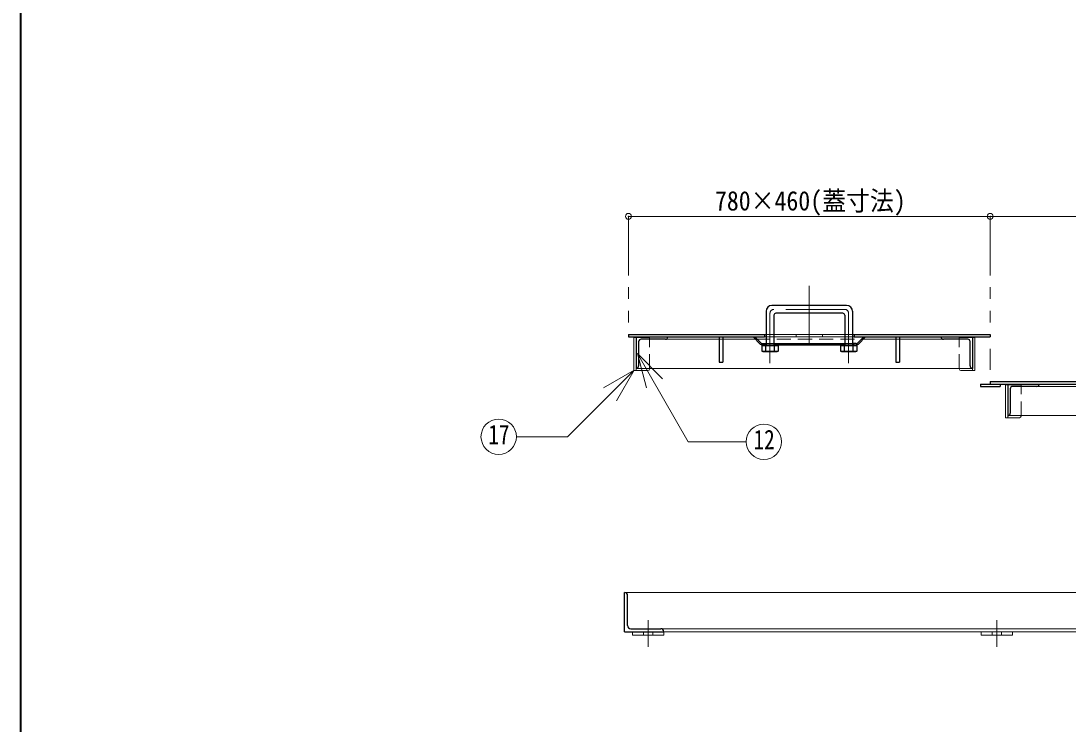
# Model space of a CAD drawing. Units: millimetres at full size, sheet at 1:15; details may follow other scales. Extents: x -3139 to 2936, y -2066 to 2149.
# Drawn here: x -3139 to -1807, y -193 to 701 of the extents above; entities that cross this region are included whole.
import ezdxf
from ezdxf.enums import TextEntityAlignment as Align

# ---------------------------------------------------------------- set-up
doc = ezdxf.new("R2010")
doc.units = ezdxf.units.MM
doc.header["$LTSCALE"] = 15
doc.header["$PDMODE"] = 32
doc.header["$PDSIZE"] = 7.5
doc.linetypes.add('CHAIN1', pattern=[8, 5, -1, 1, -1])
doc.linetypes.add('DASHED1', pattern=[1.8, 1.2, -0.6])
doc.layers.add('0-6_補助線', color=4, linetype='Continuous', lineweight=9)
doc.styles.add('ＭＳ ゴシック', font='')
doc.styles.get('ＭＳ ゴシック').set_extended_font_data('MS Gothic')

msp = doc.modelspace()

# ---------------------------------------------------------------- linework, layer by layer
at = {"layer": '0-6_補助線', "color": 1, "lineweight": 40}
msp.add_line((-3138.74, -2065.81), (-3138.74, 2149.19), dxfattribs=at)
at = {"layer": '0-6_補助線', "linetype": 'CHAIN1'}
for p, q in [((-2366.24, 452.39), (-2366.24, 317.39)), ((-1906.24, 452.39), (-1906.24, 317.39)), ((-2136.24, 364.19), (-2136.24, 284.19)), ((-2091.24, 334.19), (-2181.24, 334.19)), ((-2186.24, 329.19), (-2186.24, 265.69)), ((-2086.24, 329.19), (-2086.24, 265.69)), ((-1906.24, 284.19), (-1906.24, 257.39)), ((-2341.24, -94.81), (-2341.24, -60.81)), ((-1897.74, -94.81), (-1897.74, -60.81))]:
    msp.add_line(p, q, dxfattribs=at)
at = {"layer": '0-6_補助線'}
for p, q in [((-2366.24, 452.39), (-1906.24, 452.39)), ((-1906.24, 452.39), (-1446.24, 452.39)), ((-2319.24, 296.19), (-2250.74, 296.19)), ((-2246.24, 296.19), (-2204.74, 296.19)), ((-2119.66, 302.39), (-2152.82, 302.39)), ((-2152.82, 299.19), (-2119.66, 299.19)), ((-2067.74, 296.19), (-2026.24, 296.19)), ((-2021.74, 296.19), (-1965.74, 296.19)), ((-2356.24, 259.19), (-1928.74, 259.19)), ((-2341.44, 256.39), (-2356.24, 256.39)), ((-2339.44, 258.39), (-2339.44, 259.19)), ((-1945.54, 258.39), (-1945.54, 259.19)), ((-1943.54, 256.39), (-1928.74, 256.39)), ((-1790.74, 236.19), (-1846.74, 236.19)), ((-1883.74, 199.19), (-1468.74, 199.19)), ((-1868.94, 196.39), (-1883.74, 196.39)), ((-1866.94, 198.39), (-1866.94, 199.19)), ((-2361.24, -79.81), (-2361.24, -75.81)), ((-2361.24, -79.81), (-2321.24, -79.81)), ((-2321.24, -79.81), (-2321.24, -75.81)), ((-1917.74, -79.81), (-1917.74, -75.81)), ((-1917.74, -79.81), (-1877.74, -79.81)), ((-1877.74, -79.81), (-1877.74, -75.81))]:
    msp.add_line(p, q, dxfattribs=at)
at = {"layer": '0-6_補助線', "color": 5, "lineweight": 25}
for p, q in [((-2088.74, 339.19), (-2183.74, 339.19)), ((-2191.24, 331.69), (-2191.24, 288.69)), ((-2181.24, 326.69), (-2181.24, 288.69)), ((-2093.74, 329.19), (-2178.74, 329.19)), ((-2091.24, 326.69), (-2091.24, 288.69)), ((-2081.24, 331.69), (-2081.24, 288.69)), ((-2366.24, 302.39), (-2193.24, 302.39)), ((-2366.24, 302.39), (-2366.24, 299.19)), ((-2366.24, 299.19), (-2193.24, 299.19)), ((-2356.24, 299.19), (-2356.24, 259.19)), ((-2353.24, 293.19), (-2353.24, 262.19)), ((-2319.24, 296.19), (-2350.24, 296.19)), ((-2250.74, 299.19), (-2250.74, 267.19)), ((-2246.24, 299.19), (-2246.24, 267.19)), ((-2198.62, 290.07), (-2207.74, 299.19)), ((-2198, 291.57), (-2205.62, 299.19)), ((-2193.24, 302.39), (-2193.24, 299.19)), ((-2079.24, 302.39), (-1906.24, 302.39)), ((-2079.24, 302.39), (-2079.24, 299.19)), ((-2079.24, 299.19), (-1906.24, 299.19)), ((-2074.48, 291.57), (-2066.86, 299.19)), ((-2073.86, 290.07), (-2064.74, 299.19)), ((-2026.24, 299.19), (-2026.24, 267.19)), ((-2021.74, 299.19), (-2021.74, 267.19)), ((-1934.74, 296.19), (-1965.74, 296.19)), ((-1931.74, 262.19), (-1931.74, 293.19)), ((-1928.74, 299.19), (-1928.74, 259.19)), ((-1906.24, 302.39), (-1906.24, 299.19)), ((-2196.74, 288.19), (-2195.24, 288.69)), ((-2196.74, 288.19), (-2175.74, 288.19)), ((-2196.74, 288.19), (-2196.74, 281.19)), ((-2196.74, 281.19), (-2175.74, 281.19)), ((-2196.74, 281.19), (-2195.24, 280.69)), ((-2196.5, 289.19), (-2192.24, 289.19)), ((-2195.88, 290.69), (-2192.24, 290.69)), ((-2195.24, 288.69), (-2177.24, 288.69)), ((-2195.24, 280.69), (-2191.74, 281.19)), ((-2195.24, 280.69), (-2177.24, 280.69)), ((-2192.24, 290.69), (-2192.24, 289.19)), ((-2191.74, 288.19), (-2191.74, 281.19)), ((-2191.74, 281.19), (-2186.24, 280.69)), ((-2186.24, 280.69), (-2180.74, 281.19)), ((-2180.74, 288.19), (-2180.74, 281.19)), ((-2180.74, 281.19), (-2177.24, 280.69)), ((-2180.24, 290.69), (-2180.24, 289.19)), ((-2180.24, 290.69), (-2092.24, 290.69)), ((-2180.24, 289.19), (-2092.24, 289.19)), ((-2096.74, 288.19), (-2095.24, 288.69)), ((-2096.74, 288.19), (-2075.74, 288.19)), ((-2096.74, 281.19), (-2075.74, 281.19)), ((-2095.24, 288.69), (-2077.24, 288.69)), ((-2095.24, 280.69), (-2077.24, 280.69)), ((-2092.24, 290.69), (-2092.24, 289.19)), ((-2091.74, 288.19), (-2091.74, 281.19)), ((-2086.24, 288.69), (-2080.74, 288.19)), ((-2080.74, 288.19), (-2077.24, 288.69)), ((-2080.24, 290.69), (-2080.24, 289.19)), ((-2076.6, 290.69), (-2080.24, 290.69)), ((-2080.24, 289.19), (-2075.98, 289.19)), ((-2075.74, 281.19), (-2077.24, 280.69)), ((-2250.74, 267.19), (-2246.24, 267.19)), ((-2026.24, 267.19), (-2021.74, 267.19)), ((-1906.24, 242.39), (-1733.24, 242.39)), ((-1906.24, 242.39), (-1906.24, 239.19)), ((-1918.74, 239.19), (-1733.24, 239.19)), ((-1918.74, 239.19), (-1918.74, 235.99)), ((-1918.74, 235.99), (-1893.74, 235.99)), ((-1893.74, 239.19), (-1893.74, 235.99)), ((-1883.74, 239.19), (-1883.74, 199.19)), ((-1880.74, 233.19), (-1880.74, 202.19)), ((-1846.74, 236.19), (-1877.74, 236.19)), ((-2371.24, -75.81), (-2371.24, -25.81)), ((-2367.24, -67.81), (-2367.24, -29.81)), ((-2371.24, -75.81), (-2321.24, -75.81)), ((-2363.24, -71.81), (-2325.24, -71.81))]:
    msp.add_line(p, q, dxfattribs=at)
at = {"layer": '0-6_補助線', "color": 7, "lineweight": 18}
for p, q in [((-2359.44, 298.39), (-2359.44, 256.39)), ((-2359.44, 298.39), (-2356.24, 298.39)), ((-2193.24, 302.39), (-2191.24, 302.39)), ((-2193.24, 299.19), (-2191.24, 299.19)), ((-2181.24, 302.39), (-2152.82, 302.39)), ((-2181.24, 299.19), (-2152.82, 299.19)), ((-2152.82, 302.39), (-2152.82, 299.19)), ((-2119.66, 302.39), (-2091.24, 302.39)), ((-2119.66, 302.39), (-2119.66, 299.19)), ((-2119.66, 299.19), (-2091.24, 299.19)), ((-2081.24, 302.39), (-2079.24, 302.39)), ((-2081.24, 299.19), (-2079.24, 299.19)), ((-1928.74, 298.39), (-1925.54, 298.39)), ((-1925.54, 298.39), (-1925.54, 256.39)), ((-2192.24, 290.69), (-2191.24, 290.69)), ((-2192.24, 289.19), (-2191.24, 289.19)), ((-2180.24, 290.69), (-2181.24, 290.69)), ((-2180.24, 289.19), (-2181.24, 289.19)), ((-2092.24, 290.69), (-2091.24, 290.69)), ((-2092.24, 289.19), (-2091.24, 289.19)), ((-2080.24, 290.69), (-2081.24, 290.69)), ((-2080.24, 289.19), (-2081.24, 289.19)), ((-2354.82, 277.87), (-2343.17, 234.4)), ((-2354.82, 277.87), (-2290.15, 165.86)), ((-2354.82, 277.87), (-2323, 246.05)), ((-2358.96, 257.05), (-2443.79, 172.22)), ((-2358.96, 257.05), (-2397.93, 234.55)), ((-2358.96, 257.05), (-2381.46, 218.08)), ((-2356.24, 256.39), (-2359.44, 256.39)), ((-2356.24, 259.19), (-2356.24, 256.39)), ((-1928.74, 259.19), (-1928.74, 256.39)), ((-1928.74, 256.39), (-1925.54, 256.39)), ((-1883.74, 196.39), (-1886.94, 196.39)), ((-1883.74, 199.19), (-1883.74, 196.39)), ((-2508.75, 172.22), (-2443.79, 172.22)), ((-2290.15, 165.86), (-2216.48, 165.86)), ((-981.24, -25.81), (-2371.24, -25.81)), ((-2325.24, -71.81), (-1027.24, -71.81)), ((-2321.24, -75.81), (-1031.24, -75.81))]:
    msp.add_line(p, q, dxfattribs=at)
at = {"layer": '0-6_補助線', "linetype": 'DASHED1'}
for p, q in [((-2356.24, 298.39), (-2339.44, 298.39)), ((-2339.44, 259.19), (-2339.44, 298.39)), ((-2250.74, 296.19), (-2246.24, 296.19)), ((-2204.74, 296.19), (-2067.74, 296.19)), ((-2191.24, 302.39), (-2181.24, 302.39)), ((-2191.24, 299.19), (-2181.24, 299.19)), ((-2081.24, 302.39), (-2091.24, 302.39)), ((-2081.24, 299.19), (-2091.24, 299.19)), ((-2026.24, 296.19), (-2021.74, 296.19)), ((-1945.54, 259.19), (-1945.54, 298.39)), ((-1928.74, 298.39), (-1945.54, 298.39)), ((-2191.24, 290.69), (-2181.24, 290.69)), ((-2191.24, 289.19), (-2181.24, 289.19)), ((-2081.24, 290.69), (-2091.24, 290.69)), ((-2081.24, 289.19), (-2091.24, 289.19)), ((-1883.74, 238.39), (-1866.94, 238.39)), ((-1866.94, 199.19), (-1866.94, 238.39)), ((-2347.24, -79.81), (-2347.24, -75.81)), ((-2335.24, -79.81), (-2335.24, -75.81)), ((-1903.74, -79.81), (-1903.74, -75.81)), ((-1891.74, -79.81), (-1891.74, -75.81))]:
    msp.add_line(p, q, dxfattribs=at)
at = {"layer": '0-6_補助線', "color": 5, "lineweight": 25}
for points in [[(-2195.24, 288.69), (-2191.74, 288.19), (-2186.24, 288.69)], [(-2186.24, 288.69), (-2180.74, 288.19), (-2177.24, 288.69)], [(-2177.24, 288.69), (-2175.74, 288.19), (-2175.74, 281.19), (-2177.24, 280.69)], [(-2096.74, 288.19), (-2096.74, 281.19), (-2095.24, 280.69), (-2091.74, 281.19)], [(-2095.24, 288.69), (-2091.74, 288.19), (-2086.24, 288.69)], [(-2091.74, 281.19), (-2086.24, 280.69), (-2080.74, 281.19)], [(-2080.74, 288.19), (-2080.74, 281.19), (-2077.24, 280.69)], [(-2077.24, 288.69), (-2075.74, 288.19), (-2075.74, 281.19)]]:
    msp.add_lwpolyline(points, dxfattribs=at)
at = {"layer": '0-6_補助線', "color": 7, "lineweight": 18}
msp.add_lwpolyline([(-1883.74, 238.39), (-1886.94, 238.39), (-1886.94, 196.39)], dxfattribs=at)
for centre in [(-2531.25, 172.22), (-2193.98, 165.86)]:
    msp.add_circle(centre, 22.5, dxfattribs=at)
at = {"layer": '0-6_補助線', "color": 5, "lineweight": 25}
for centre, radius, start, end in [((-2183.74, 331.69), 7.5, 90, 180), ((-2088.74, 331.69), 7.5, 0, 90), ((-2178.74, 326.69), 2.5, 90, 180), ((-2093.74, 326.69), 2.5, 0, 90), ((-2350.24, 293.19), 3, 90, 180), ((-2319.24, 299.19), 3, 270, 0), ((-1965.74, 299.19), 3, 180, 270), ((-1934.74, 293.19), 3, 0, 90), ((-2196.5, 292.19), 3, 225, 270), ((-2195.88, 293.69), 3, 225, 270), ((-2076.6, 293.69), 3, 270, 315), ((-2075.98, 292.19), 3, 270, 315), ((-2356.24, 262.19), 3, 270, 0), ((-1928.74, 262.19), 3, 180, 270), ((-1877.74, 233.19), 3, 90, 180), ((-1846.74, 239.19), 3, 270, 0), ((-1883.74, 202.19), 3, 270, 0), ((-2371.24, -29.81), 4, 0, 90), ((-2363.24, -67.81), 4, 180, 270), ((-2325.24, -75.81), 4, 0, 90)]:
    msp.add_arc(centre, radius, start, end, dxfattribs=at)
at = {"layer": '0-6_補助線', "linetype": 'CHAIN1'}
for centre, start, end in [((-2181.24, 329.19), 90, 180), ((-2091.24, 329.19), 0, 90)]:
    msp.add_arc(centre, 5, start, end, dxfattribs=at)
at = {"layer": '0-6_補助線'}
for centre, start, end in [((-2341.44, 258.39), 270, 0), ((-1943.54, 258.39), 180, 270), ((-1868.94, 198.39), 270, 0)]:
    msp.add_arc(centre, 2, start, end, dxfattribs=at)
at = {"layer": '0-6_補助線', "color": 1}
for p in [(-2366.24, 452.39), (-1906.24, 452.39)]:
    msp.add_point(p, dxfattribs=at)

# ---------------------------------------------------------------- texts
at = {"layer": '0-6_補助線', "color": 7, "style": 'ＭＳ ゴシック'}
for s, width, p in [('780×460(蓋寸法)', 0.9, (-2256.24, 452.39)), ('17', 0.8, (-2544.38, 155.35)), ('12', 0.8, (-2207.1, 148.98))]:
    msp.add_text(s, height=24.74, dxfattribs=dict(at, width=width)).set_placement(p, align=Align.BOTTOM_LEFT)

doc.saveas('drawing.dxf')
